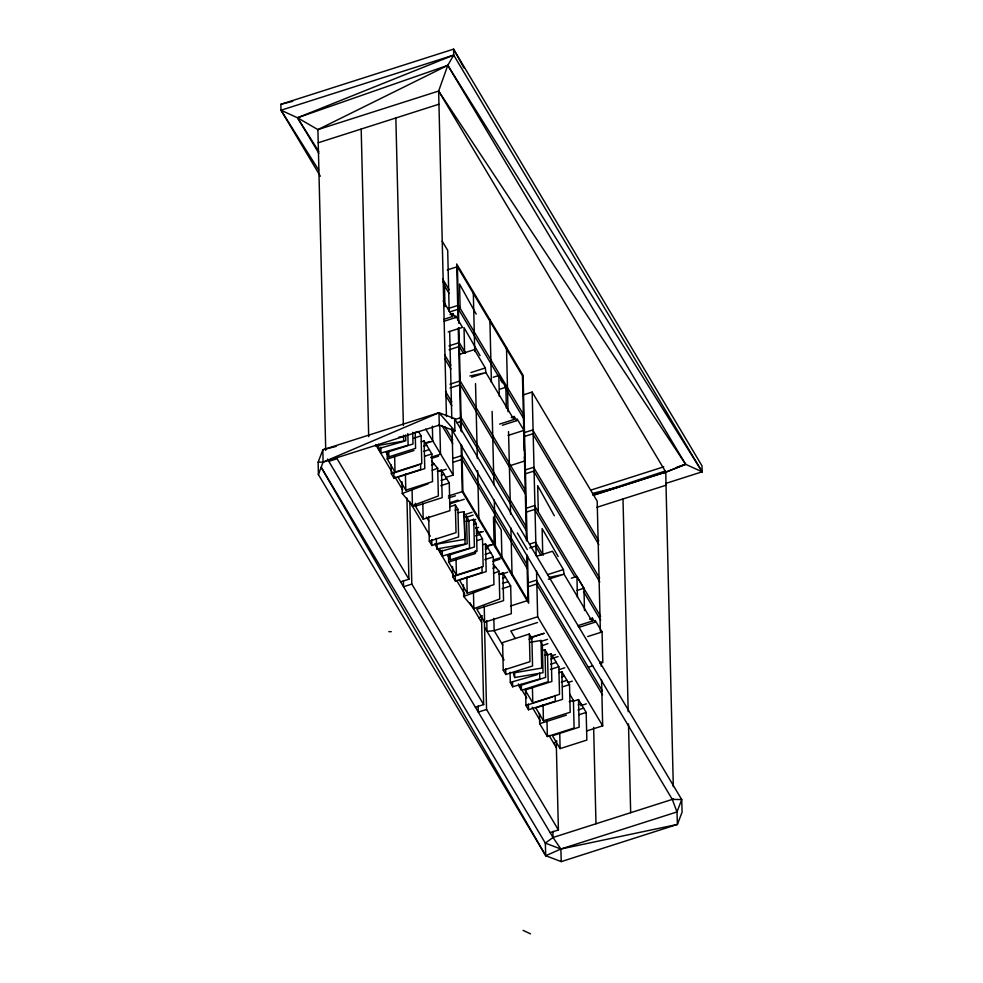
<?xml version="1.0" encoding="UTF-8"?>
<svg xmlns="http://www.w3.org/2000/svg" width="983" height="983" viewBox="0 0 983 983"><rect width="100%" height="100%" fill="white"/><g stroke="black" fill="none" stroke-linecap="round" stroke-linejoin="round"><path stroke-width="1.47" d="M443.923 319.278L452.499 316.538L452.856 313.516L450.067 314.609M499.597 424.103L513.912 419.532L514.256 416.509L511.381 417.431M577.721 625.716L592.036 621.145L592.38 618.123L589.591 619.204M443.825 321.33L455.326 317.656L455.707 315.912L462.538 327.376L448.162 331.959M502.35 425.246L516.726 420.663L517.119 418.918L523.939 430.37L524.689 461.002L510.312 465.586M579.036 627.314L594.85 622.264L595.243 620.519L602.063 631.971L602.812 662.591L599.937 663.513M446.442 416.46L438.639 91.05L447.781 65.345L453.704 55.097L453.568 49.15L280.855 104.296L281.003 110.243L320.311 176.19M318.381 474.556L323.075 462.121L322.854 449.784L438.959 412.713L454.576 418.561L681.723 799.56L682.091 812.179L677.398 824.43L561.244 861.612L545.737 855.714L318.381 474.556L318.173 462.121L322.854 449.784L336.112 446.38M673.613 798.982L553.036 837.479L545.319 843.119L545.737 855.714L560.863 849.017L676.98 811.946L681.723 799.56L672.298 799.4L451.443 428.957M478.954 617.852L482.235 615.751M553.699 743.234L556.98 741.133M318.173 462.121L323.075 462.121L438.959 412.713L441.023 414.617M453.704 55.097L297.517 117.776L281.003 110.243L453.704 55.097L702.145 471.815L665.86 483.403M664.324 472.835L685.63 464.295L702.145 471.815L701.997 465.868L453.568 49.15L463.951 67.938M511.467 417.603L514.256 416.509L516.726 420.663M594.74 494.793L665.786 472.037L685.63 464.295L447.781 65.345L297.517 117.776L318.848 153.299M431.574 465.242L434.302 464.222M432.225 470.329L437.681 468.289L438.357 495.973L412.442 505.68L402.28 493.478L401.998 481.817M402.28 493.478L428.195 483.771M492.974 568.248L495.702 567.216M493.626 573.322L499.081 571.283L499.757 598.979L473.855 608.686L463.693 596.472L463.398 584.811M463.693 596.472L489.595 586.777M542.407 645.573L547.924 643.619M551.279 656.03L555.42 654.567M531.545 637.525L544.238 633.285L530.156 637.525M593.118 494.781L665.393 470.968M676.955 467.146L685.63 464.295L438.639 91.05L317.902 129.609L297.517 117.776L318.762 151.48M318.222 142.768L438.885 104.235M447.265 269.944L457.414 266.7L522.44 375.764L524.271 450.656M448.125 308.564L458.361 305.295L523.386 414.359M449.686 311.943L458.447 309.141L498.406 376.157M449.034 345.893L459.27 342.625L465.537 353.143M449.133 349.751L459.368 346.483L463.288 353.057M459.983 354.224L474.359 349.629L485.295 367.961L485.934 372.606L513.912 419.532M470.918 372.557L485.295 367.961M449.981 384.193L460.204 380.925L525.229 489.989M471.631 377.177L485.934 372.606L469.886 376.01M450.067 388.052L460.302 384.783L525.327 493.847M493.183 377.263L498.811 375.469L505.852 387.265L506.356 408.105M500.224 389.071L505.852 387.265M523.46 394.847L532.159 392.07L597.185 501.133L600.355 631.061M455.252 419.409L461.101 417.542L526.126 526.605M414.285 432.864L418.5 431.512L421.093 435.85L421.768 463.546L395.031 472.086L387.253 459.049L387.118 453.224M323.075 462.121L439.315 425.098L454.92 430.959L454.576 418.561M328.801 461.359L337.071 458.717L408.916 579.22L400.634 581.862M456.812 422.788L461.199 421.388L526.212 530.451M414.052 438.099L421.093 435.85M421.289 441.797L424.103 440.9L431.869 453.937L432.545 481.633L405.807 490.173L398.041 477.136L424.779 468.596L424.103 440.9M425.541 442.891L429.755 441.539M425.7 443.444L432.729 441.195L432.36 426.081M412.713 432.336L412.995 443.997L386.258 452.536L388.85 456.874L415.588 448.346L415.195 432.311M423.882 446.147L426.696 445.25M387.253 459.049L413.99 450.509M423.661 451.394L429.288 449.6M424.828 456.186L431.869 453.937M430.652 457.378L440.507 454.232L439.843 427.027L438.541 424.865M431.451 458.434L438.492 456.186M508.137 435.42L523.939 430.37M420.54 463.681L420.675 469.518L393.937 478.057L391.345 473.708L418.082 465.168M523.914 432.766L532.688 429.964L598.758 540.797M453.261 458.336L462.035 455.534L527.048 564.598M524.013 436.612L532.774 433.81L598.856 544.643M453.36 462.182L462.121 459.38L527.146 568.444M437.263 471.299L441.49 469.948L449.256 482.972L449.931 510.669L423.194 519.208L415.428 506.184L415.354 503.259M439.217 471.459L446.257 469.21M441.269 475.194L444.083 474.298M445.938 477.406L453.188 475.084L452.057 429.227M441.048 480.441L446.675 478.647M440.814 485.676L449.256 482.972M524.824 470.095L533.597 467.306L599.667 578.127M415.428 506.184L442.166 497.644L441.49 469.948M448.408 496.022L462.907 491.402L461.789 445.545M448.408 498.037L455.436 495.788M524.922 473.953L533.695 471.152L599.765 581.973M449.587 502.829L458.029 500.138M450.177 503.763L464.246 499.278M449.723 506.724L455.35 504.93L457.931 509.268L458.619 536.964L431.869 545.504L429.288 541.166L428.674 516.382M455.117 510.177L457.931 509.268M463.571 515.006L472.024 512.303M466.126 517.353L473.167 515.104M466.692 521.543L473.732 519.307L476.313 523.644L476.988 551.34L450.251 559.88L447.67 555.53L474.408 546.99L473.732 519.307M472.934 520.351L475.747 519.442M473.499 524.541L476.313 523.644M525.758 508.395L534.531 505.594L600.613 616.427M429.288 541.166L456.026 532.626L455.35 504.93M590.685 490.161L663.746 466.827M525.856 512.254L534.629 509.452L575.055 577.254M593.044 495.26L665.786 472.037L438.639 91.05M477.763 533.302L483.403 531.508M475.686 535.858L479.913 534.506M476.866 540.65L482.493 538.844L476.018 527.994M596.988 507.277L666.019 485.233L665.786 472.037M482.69 544.803L485.504 543.894L493.282 556.931L493.957 584.627L467.22 593.167L459.442 580.13L486.18 571.59L485.504 543.894M485.541 546.339L491.168 544.545M485.7 546.892L494.142 544.201L493.478 516.997L501.244 530.034L501.908 557.226L493.466 559.929M485.283 549.153L488.096 548.244M482.493 538.844L483.169 566.54L456.431 575.08L448.666 562.043L475.403 553.515L475.33 550.591M485.061 554.4L490.689 552.593M529.579 544.078L535.428 542.211L543.206 555.248M484.828 559.634L493.282 556.931M409.8 501.453L411.816 584.086L403.546 586.728L403.399 580.609M529.677 547.924L535.526 546.057L540.969 555.186M492.864 561.428L499.892 559.18M481.94 566.687L482.088 572.511L455.35 581.051L452.758 576.714L479.495 568.174M536.669 556.292L552.483 551.242L563.419 569.575L564.058 574.219L592.036 621.145M498.676 574.293L502.891 572.942L510.669 585.979L511.344 613.675L484.607 622.214L476.829 609.177L503.566 600.638L502.891 572.942M500.63 574.465L507.67 572.217M502.669 578.188L505.483 577.291M502.448 583.435L508.076 581.641M502.215 588.67L510.669 585.979M547.605 574.625L563.419 569.575M527.588 583.005L536.362 580.203L602.432 691.024M548.317 579.245L564.058 574.219L549.472 577.316M527.687 586.851L536.448 584.049L602.53 694.883M571.295 578.225L576.923 576.431L583.951 588.227L584.504 610.554M510.521 606.019L527.932 600.453L526.802 554.596M576.923 590.476L583.951 588.227M536.534 570.914L537.652 616.771L494.142 630.668L487.003 631.356L486.732 620.629M529.309 634.035L502.571 642.575L503.247 670.209L505.815 674.51L532.553 665.97L531.877 638.336L529.309 634.035L529.984 661.67L503.247 670.209M529.063 639.233L531.877 638.336M542.137 650.672L544.951 649.775L547.506 654.076L548.182 681.71L521.445 690.25L518.889 685.95L545.626 677.422L544.951 649.775M587.699 636.554L602.063 631.971M544.693 654.973L547.506 654.076M546.941 655.182L551.168 653.83L558.848 666.72L559.524 694.367L532.786 702.894L525.106 690.005L551.844 681.477L551.168 653.83M552.458 658.364L558.086 656.57M550.922 659.028L553.736 658.131M550.664 664.225L556.292 662.431M550.406 669.411L558.848 666.72M559.143 669.583L564.77 667.789M559.02 672.618L561.834 671.721L569.513 684.61L570.189 712.245L543.452 720.785L535.772 707.895L562.509 699.355L561.834 671.721M588.436 667.174L592.749 665.798M561.588 676.918L564.402 676.021M475.391 707.232L483.661 704.59L481.486 615.825M561.33 682.116L566.958 680.322M568.039 682.497L572.253 681.158M484.398 620.703L486.56 709.456L478.291 712.097L478.143 705.978M562.485 686.859L569.513 684.61M555.112 695.399L555.26 701.223L528.51 709.763L525.954 705.462L552.692 696.922M569.206 701.739L573.421 700.388L569.587 693.949M572.868 701.346L578.495 699.552L586.175 712.442L586.851 740.076L560.113 748.616L552.434 735.726L579.171 727.187L578.495 699.552M578.25 704.75L581.064 703.853M580.744 705.659L586.372 703.853M577.992 709.947L583.619 708.153M573.421 700.388L574.097 728.034L547.359 736.574L539.679 723.685L566.417 715.145M579.147 714.69L586.175 712.442M586.728 730.934L602.677 725.835L601.559 679.978M550.136 832.601L558.405 829.959L556.231 741.207M537.566 622.497L510.804 630.988L515.227 638.483M540.503 641.567L547.543 639.331M539.63 673.122L539.778 678.934L512.647 686.773L510.324 682.411L537.455 674.571M407.834 433.552L408.117 445.213L380.974 453.04L378.627 448.617L405.77 440.789L405.623 434.965M463.632 516.923L466.495 516.1L468.842 520.511L469.518 548.207L442.387 556.034L440.028 551.623L439.966 548.711M465.991 521.334L468.842 520.511M475.674 528.227L478.537 527.404M477.996 532.651L480.847 531.828M440.028 551.623L467.171 543.783L466.495 516.1M592.737 493.38L619.315 486.696M280.855 104.296L292.725 101.323M530.587 642.231L541.031 640.449L542.346 645.045L543.021 672.691L514.674 677.545L513.359 672.937L541.707 668.084L541.031 640.449M398.926 437.128L403.399 436.366M375.346 445.913L403.718 441.097L403.571 435.26M458.152 512.684L464.136 511.664L465.119 544.091L436.759 548.907L436.292 538.352M436.44 544.177L464.812 539.36L464.136 511.664M412.258 505.987L416.546 505.569M388.838 631.651L391.295 631.676M523.128 930.385L530.501 933.85M454.92 430.959L438.959 412.713L439.315 425.098M431.758 461.174L437.681 468.289M493.159 564.168L499.081 571.283M327.462 459.122L553.036 837.479L560.863 849.017L561.244 861.612M281.003 110.243L318.615 169.948M702.145 471.815L447.781 65.345L317.902 129.609L325.742 450.361M442.203 241.191L447.695 250.382L449.182 311.525M442.768 279.147L448.985 289.58M442.878 281.654L444.439 284.271L444.992 306.598M443.64 284.308L449.084 293.438M500.752 380.102L502.325 382.731M504.672 386.675L523.472 418.205M452.856 313.516L455.326 317.656M443.173 300.896L452.499 316.538M444.623 354.789L450.841 365.221M444.709 358.635L450.939 369.067M583.595 591.594L600.699 620.273M592.38 618.123L594.85 622.264M445.52 391.394L451.738 401.826M445.606 395.252L451.824 405.672M517.365 532.958L527.293 549.608M444.894 426.782L452.659 439.819M441.871 425.418L452.758 443.665M425.762 429.092L453.188 475.084M462.907 491.402L527.932 600.453M537.652 616.771L602.677 725.835M426.45 517.119L428.797 521.051M502.768 645.118L494.142 630.668L493.847 618.43M375.666 444.623L392.07 472.123M394.785 476.694L402.637 489.853M410.415 502.903L430.308 536.251M434.793 543.796L453.839 575.743M456.665 580.474L464.824 594.162M469.935 602.739L481.645 622.386M484.558 627.252L504.07 659.998M518.385 684.008L526.716 697.991M532.184 707.158L540.355 720.858M548.993 735.333L556.39 747.756M411.816 584.086L483.661 704.59M486.56 709.456L558.405 829.959M321.318 467.392L545.319 843.119L560.863 849.017L677.398 824.43L676.98 811.946L672.298 799.4M321.232 467.429L545.737 855.714M480.036 355.588L464.013 327.585L464.627 352.885M558.147 556.55L542.125 528.547L542.739 553.847M476.202 314.142L459.54 284.038L460.155 308.957M554.326 515.756L537.664 485.639L538.279 510.57M666.019 485.233L673.318 786.732M623.001 498.971L628.198 711.692M628.493 723.93L630.668 812.695M601.105 661.633L601.215 666.216M593.634 727.346L595.981 823.766M576.923 576.431L577.426 597.259M559.732 732.618L560.113 748.616M552.888 831.36L553.036 837.479M546.966 720.564L547.359 736.574M543.058 704.786L543.452 720.785M532.159 392.07L536.153 555.628M539.434 713.498L539.679 723.685M532.405 686.896L532.786 702.894M527.121 540.49L523.091 375.346L456.69 263.972L458.066 320.544M527.502 555.788L528.657 603.193L462.256 491.807L461.101 444.414M524.418 456.776L526.47 540.847M528.375 703.939L528.51 709.763M525.561 689.464L525.954 705.462M521.309 684.426L521.445 690.25M514.539 671.721L514.674 677.545M506.491 347.503L508.064 411.73M508.543 431.598L510.558 514.183M510.902 527.945L512.057 575.35M512.536 682.411L512.647 686.773M510.066 672.225L510.324 682.411M498.811 375.469L499.327 396.309M505.667 668.686L505.815 674.51M489.89 319.659L491.414 382.35M492.127 411.41L493.921 484.803M494.302 500.101L495.457 547.506M484.214 606.179L484.607 622.214M473.29 291.816L474.74 351.447M475.526 383.567L477.357 458.496M477.664 470.722L478.856 519.651M473.462 592.651L473.855 608.686M466.827 577.132L467.22 593.167M457.414 266.7L458.803 323.26M458.914 327.843L461.445 431.783M458.262 328.187L460.757 430.64M456.038 559.044L456.431 575.08M449.673 331.406L451.799 418.525M455.203 575.227L455.35 581.051M452.499 566.503L452.758 576.714M450.116 554.043L450.251 559.88M448.481 554.756L448.666 562.043M442.239 550.21L442.387 556.034M436.649 544.533L436.759 548.907M431.734 539.679L431.869 545.504M422.801 503.173L423.194 519.208M412.049 489.645L412.442 505.68M406.937 498.111L408.916 579.22M405.414 474.138L405.807 490.173M395.854 117.985L403.374 425.578M394.638 456.051L395.031 472.086M393.802 472.221L393.937 478.057M391.136 464.959L391.345 473.708M388.703 451.05L388.85 456.874M380.839 447.204L380.974 453.04M378.516 444.255L378.627 448.617M361.179 129.056L368.699 436.649"/></g></svg>
